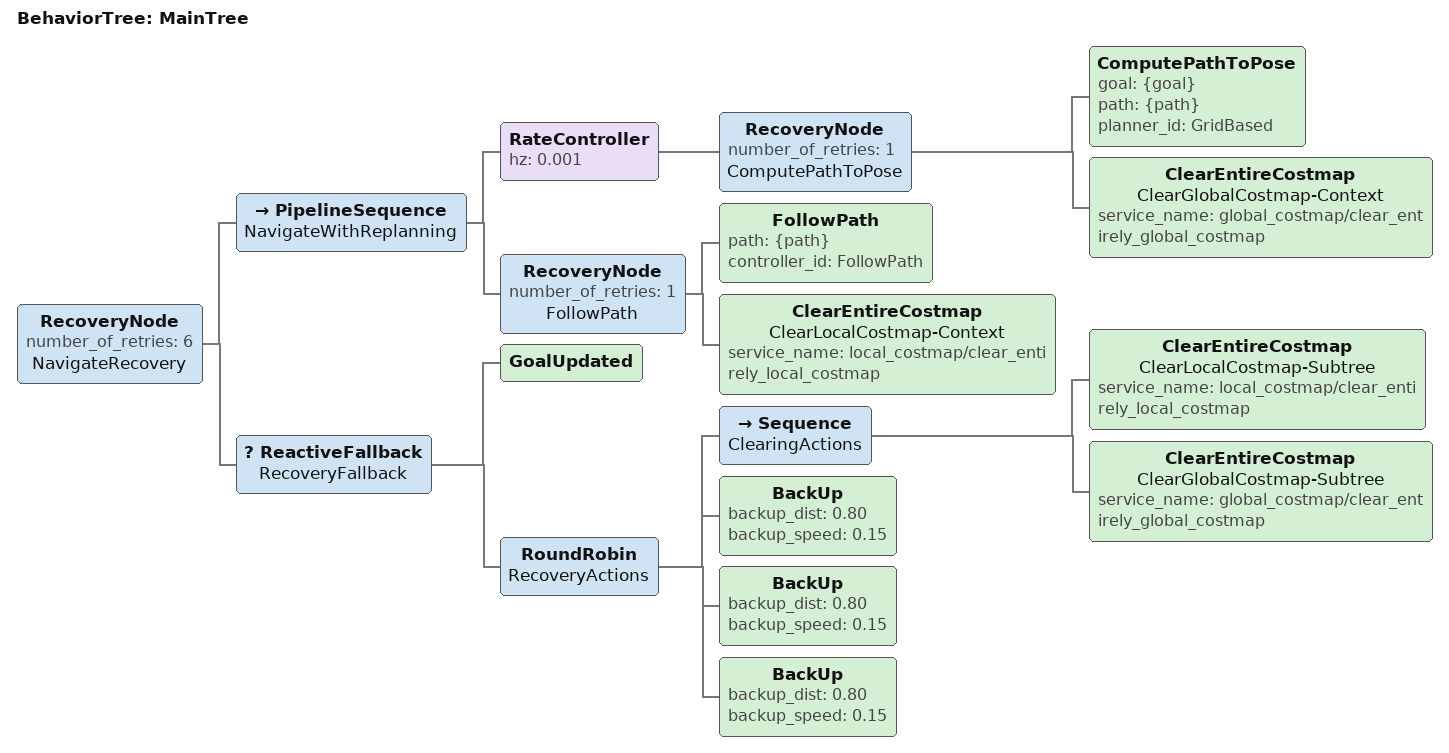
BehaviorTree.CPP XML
<root main_tree_to_execute="MainTree">
  <BehaviorTree ID="MainTree">
    <RecoveryNode number_of_retries="6" name="NavigateRecovery">
      <PipelineSequence name="NavigateWithReplanning">
        <RateController hz="0.001">
          <RecoveryNode number_of_retries="1" name="ComputePathToPose">
            <ComputePathToPose goal="{goal}" path="{path}" planner_id="GridBased"/>
            <ClearEntireCostmap name="ClearGlobalCostmap-Context" service_name="global_costmap/clear_entirely_global_costmap"/>
          </RecoveryNode>
        </RateController>
        <RecoveryNode number_of_retries="1" name="FollowPath">
          <FollowPath path="{path}" controller_id="FollowPath"/>
          <ClearEntireCostmap name="ClearLocalCostmap-Context" service_name="local_costmap/clear_entirely_local_costmap"/>
        </RecoveryNode>
      </PipelineSequence>
      <ReactiveFallback name="RecoveryFallback">
        <GoalUpdated/>
        <RoundRobin name="RecoveryActions">
          <Sequence name="ClearingActions">
            <ClearEntireCostmap name="ClearLocalCostmap-Subtree" service_name="local_costmap/clear_entirely_local_costmap"/>
            <ClearEntireCostmap name="ClearGlobalCostmap-Subtree" service_name="global_costmap/clear_entirely_global_costmap"/>
          </Sequence>
          <BackUp backup_dist="0.80" backup_speed="0.15"/>
          <BackUp backup_dist="0.80" backup_speed="0.15"/>
          <BackUp backup_dist="0.80" backup_speed="0.15"/>
        </RoundRobin>
      </ReactiveFallback>
    </RecoveryNode>
  </BehaviorTree>
</root>
